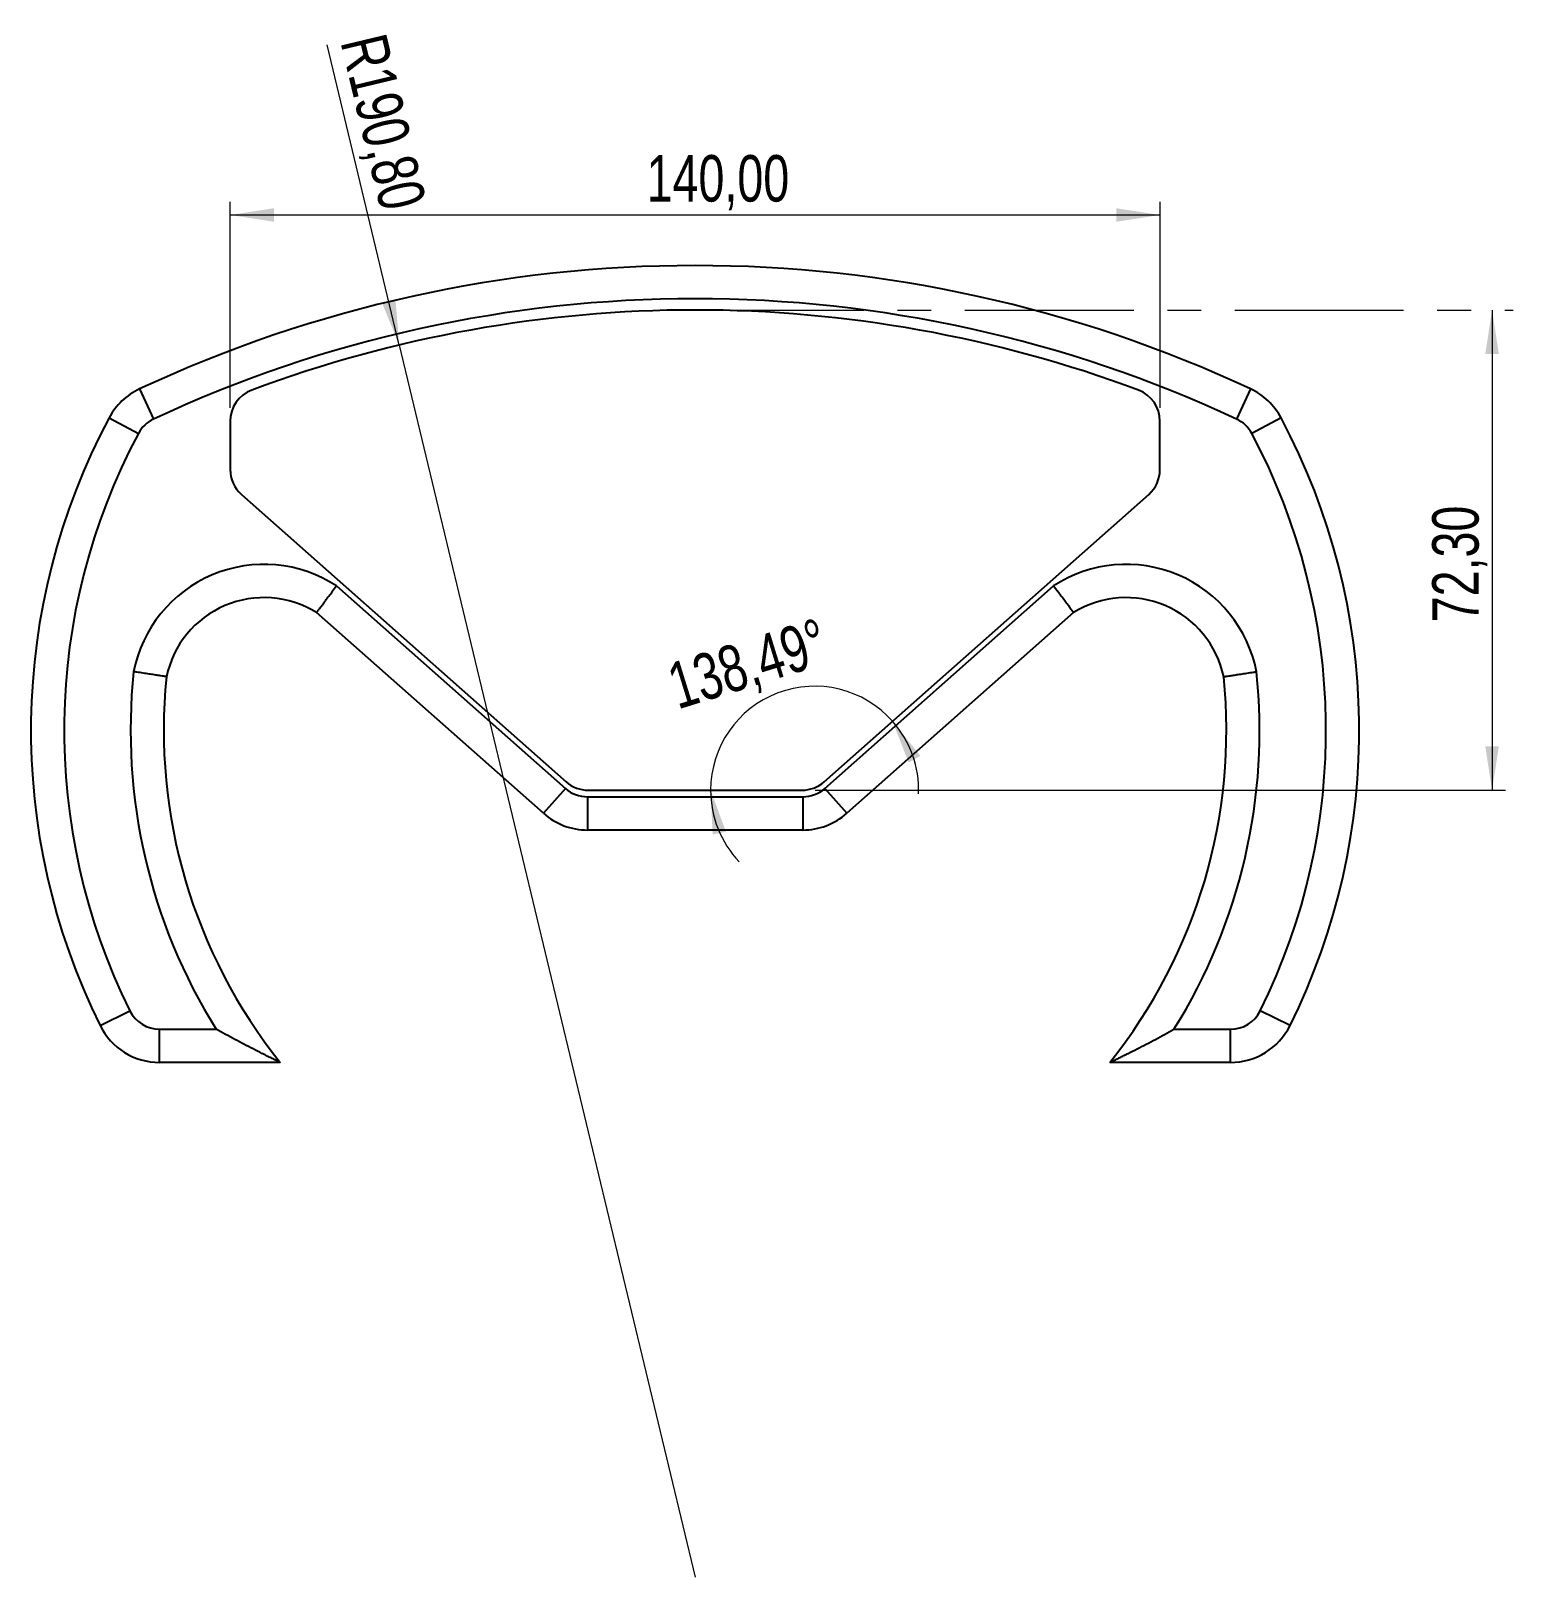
# Model space of a CAD drawing. Header units: millimetres. Extents: x 55 to 167, y 102 to 218.
import ezdxf

# ---------------------------------------------------------------- set-up
doc = ezdxf.new("R2010")
doc.units = ezdxf.units.MM
doc.linetypes.add('CENTERX2', pattern=[20.32, 12.7, -2.54, 2.54, -2.54])
doc.styles.add('SLDTEXTSTYLE0', font='TXT', dxfattribs={"width": 0.75})
doc.dimstyles.new('SLDDIMSTYLE0', dxfattribs={"dimtxt": 3.5, "dimasz": 3.302, "dimexe": 0, "dimexo": 0.0625, "dimgap": 0.875, "dimtad": 1, "dimlfac": 2, "dimrnd": 1e-09, "dimzin": 12, "dimdsep": 46, "dimtxsty": 'SLDTEXTSTYLE0', "dimsah": 1, "dimcen": 0.09, "dimadec": 0, "dimazin": 3, "dimtfac": 1, "dimtofl": 0, "dimtmove": 0, "dimatfit": 3, "dimfxl": 1, "dimfrac": 2, "dimtolj": 1, "dimtzin": 12, "dimarcsym": 0})
doc.dimstyles.new('SLDDIMSTYLE1', dxfattribs={"dimtxt": 3.5, "dimasz": 3.302, "dimexe": 0, "dimexo": 0.0625, "dimgap": 0.875, "dimtad": 1, "dimlfac": 2, "dimrnd": 1e-09, "dimzin": 12, "dimdsep": 46, "dimtxsty": 'SLDTEXTSTYLE0', "dimsah": 1, "dimcen": 0, "dimadec": 0, "dimazin": 3, "dimtfac": 1, "dimtofl": 0, "dimtmove": 0, "dimatfit": 3, "dimfxl": 1, "dimfrac": 2, "dimtolj": 1, "dimtzin": 12, "dimarcsym": 0})
doc.dimstyles.new('SLDDIMSTYLE2', dxfattribs={"dimtxt": 3.5, "dimasz": 3.302, "dimexe": 0, "dimexo": 0.0625, "dimgap": 0.875, "dimtad": 1, "dimdec": 4, "dimlfac": 2, "dimzin": 12, "dimdsep": 46, "dimtxsty": 'SLDTEXTSTYLE0', "dimsah": 1, "dimcen": 0.09, "dimazin": 3, "dimtfac": 1, "dimtofl": 0, "dimtmove": 0, "dimatfit": 3, "dimfxl": 1, "dimfrac": 2, "dimtolj": 1, "dimtzin": 12, "dimarcsym": 0})

# ---------------------------------------------------------------- blocks, each defined once
blk = doc.blocks.new('_D')
at = {"color": 7, "linetype": 'Continuous', "lineweight": 18}
for p, q in [((165.18, 197.04), (165.18, 160.89)), ((114.23, 160.89), (166.18, 160.89))]:
    blk.add_line(p, q, dxfattribs=at)
for points in [[(165.18, 197.04), (164.67, 193.74), (165.69, 193.74)], [(165.18, 160.89), (165.69, 164.19), (164.67, 164.19)]]:
    blk.add_solid(points, dxfattribs=at)
at = {"color": 7, "linetype": 'Continuous', "lineweight": 18, "insert": (160.67, 173.53), "char_height": 3.5, "attachment_point": 1, "rotation": 90, "style": 'SLDTEXTSTYLE0'}
blk.add_mtext('72,30', dxfattribs=at)
blk = doc.blocks.new('_D_1')
at = {"color": 7, "linetype": 'Continuous', "lineweight": 18}
for p, q in [((70.18, 189.67), (70.18, 205.2)), ((140.18, 189.67), (140.18, 205.2)), ((70.18, 204.2), (140.18, 204.2))]:
    blk.add_line(p, q, dxfattribs=at)
for points in [[(70.18, 204.2), (73.48, 203.69), (73.48, 204.71)], [(140.18, 204.2), (136.88, 204.71), (136.88, 203.69)]]:
    blk.add_solid(points, dxfattribs=at)
at = {"color": 7, "linetype": 'Continuous', "lineweight": 18, "insert": (101.53, 208.71), "char_height": 3.5, "attachment_point": 1, "style": 'SLDTEXTSTYLE0'}
blk.add_mtext('140,00', dxfattribs=at)
blk = doc.blocks.new('_D_2')
at = {"color": 7, "linetype": 'Continuous', "lineweight": 18}
for q in [(77.48, 217.01), (105.18, 101.64)]:
    blk.add_line((82.91, 194.41), q, dxfattribs=at)
blk.add_solid([(82.91, 194.41), (82.63, 197.74), (81.64, 197.5)], dxfattribs=at)
at = {"color": 7, "linetype": 'Continuous', "lineweight": 18, "insert": (81.87, 218.06), "char_height": 3.5, "attachment_point": 1, "rotation": 283.4986, "style": 'SLDTEXTSTYLE0'}
blk.add_mtext('R190,80', dxfattribs=at)
blk = doc.blocks.new('_D_3')
at = {"color": 7, "linetype": 'Continuous', "lineweight": 18}
for start, end in [(41.5088, 180), (358.0729, 41.5088), (180, 223.4359)]:
    blk.add_arc((114.18, 160.89), 7.83, start, end, dxfattribs=at)
for points in [[(120.04, 166.08), (121.26, 162.97), (122.14, 163.48)], [(106.35, 160.89), (106.5, 157.56), (107.5, 157.76)]]:
    blk.add_solid(points, dxfattribs=at)
at = {"color": 7, "linetype": 'Continuous', "lineweight": 18, "insert": (102.83, 170.3), "char_height": 3.5, "attachment_point": 1, "rotation": 17.249, "style": 'SLDTEXTSTYLE0'}
blk.add_mtext('138,49°', dxfattribs=at)

msp = doc.modelspace()

# ---------------------------------------------------------------- linework, layer by layer
at = {"color": 7, "linetype": 'CENTERX2', "lineweight": 18}
msp.add_line((105.177991, 197.044953), (166.760589, 197.044953), dxfattribs=at)
at = {"color": 7, "linetype": 'Continuous', "lineweight": 25}
for p, q in [((63.354461, 191.098726), (64.413285, 188.83402)), ((147.00152, 191.098726), (145.942696, 188.83402)), ((61.060344, 188.922255), (63.266226, 187.745785)), ((70.177991, 188.674746), (70.177991, 185.028719)), ((140.177991, 185.028719), (140.177991, 188.674746)), ((149.295638, 188.922255), (147.089755, 187.745785)), ((71.021155, 183.156583), (95.468538, 161.520707)), ((114.887443, 161.520707), (139.334827, 183.156583)), ((78.189431, 176.26611), (95.415922, 161.020707)), ((114.940059, 161.020707), (132.166551, 176.26611)), ((93.759086, 159.148571), (76.679438, 174.264018)), ((133.676544, 174.264018), (116.596896, 159.148571)), ((95.415922, 161.020707), (93.759086, 159.148571)), ((97.125374, 160.892844), (113.230607, 160.892844)), ((114.940059, 161.020707), (116.596896, 159.148571)), ((97.072758, 160.392844), (113.283223, 160.392844)), ((97.072758, 160.392844), (97.072758, 157.892844)), ((113.283223, 160.392844), (113.283223, 157.892844)), ((113.283223, 157.892844), (97.072758, 157.892844)), ((60.38767, 143.170621), (62.627186, 144.281733)), ((149.968311, 143.170621), (147.728795, 144.281733)), ((64.866702, 140.392844), (64.866702, 142.892844)), ((64.866702, 142.892844), (69.122478, 142.892844)), ((141.233503, 142.892844), (145.489279, 142.892844)), ((145.489279, 140.392844), (145.489279, 142.892844)), ((73.953001, 140.392844), (64.866702, 140.392844)), ((145.489279, 140.392844), (136.402981, 140.392844))]:
    msp.add_line(p, q, dxfattribs=at)
for centre, radius, start, end in [((105.177991, 101.642844), 98.75, 64.94238458, 115.05761542), ((105.177991, 101.642844), 96.25, 64.94238458, 115.05761542), ((105.177991, 101.642844), 95.40211, 69.52304626, 110.47695374), ((65.472108, 186.569314), 5, 115.05761542, 151.92751306), ((72.677991, 188.674746), 2.5, 110.47695374, 180), ((137.677991, 188.674746), 2.5, 0, 69.52304626), ((144.883873, 186.569314), 5, 28.07248694, 64.94238458), ((105.177991, 165.392844), 50, 151.92751306, 206.38779996), ((65.472108, 186.569314), 2.5, 115.05761542, 151.92751306), ((144.883873, 186.569314), 2.5, 28.07248694, 64.94238458), ((105.177991, 165.392844), 50, 333.61220004, 28.07248694), ((105.177991, 165.392844), 47.5, 151.92751306, 206.38779996), ((105.177991, 165.392844), 47.5, 333.61220004, 28.07248694), ((72.677991, 185.028719), 2.5, 180, 228.4912494), ((137.677991, 185.028719), 2.5, 311.5087506, 0), ((72.722401, 167.892844), 10, 56.85888753, 168.93026564), ((137.63358, 167.892844), 10, 11.06973436, 123.14111247), ((72.722401, 167.892844), 7.5, 58.15623628, 168.1277511), ((137.63358, 167.892844), 7.5, 11.8722489, 121.84376372), ((105.177991, 165.392844), 42.5, 174.03039604, 211.96571875), ((105.177991, 165.392844), 40, 174.19895649, 218.68218745), ((105.177991, 165.392844), 40, 321.31781255, 5.80104351), ((105.177991, 165.392844), 42.5, 328.03428125, 5.96960396), ((97.072758, 162.892844), 2.5, 228.4912494, 270), ((97.125374, 163.392844), 2.5, 228.4912494, 270), ((113.230607, 163.392844), 2.5, 270, 311.5087506), ((113.283223, 162.892844), 2.5, 270, 311.5087506), ((97.072758, 162.892844), 5, 228.4912494, 270), ((113.283223, 162.892844), 5, 270, 311.5087506), ((64.866702, 145.392844), 2.5, 206.38779996, 270), ((145.489279, 145.392844), 2.5, 270, 333.61220004), ((64.866702, 145.392844), 5, 206.38779996, 270), ((145.489279, 145.392844), 5, 270, 333.61220004)]:
    msp.add_arc(centre, radius, start, end, dxfattribs=at)
for points, knots in [([(76.679438, 174.264018), (76.679438, 174.264018), (76.689169, 174.277089), (76.717774, 174.315478), (76.729662, 174.331428), (76.758255, 174.369773), (76.775037, 174.392271), (76.831583, 174.468033), (76.877735, 174.529816), (76.986862, 174.675653), (77.050385, 174.760433), (77.189249, 174.945404), (77.265083, 175.046255), (77.429933, 175.265024), (77.517674, 175.381246), (77.699405, 175.621462), (77.794599, 175.74705), (77.941317, 175.940214), (77.990536, 176.004951), (78.089597, 176.135117), (78.140025, 176.20131), (78.189431, 176.26611)], [0, 0, 0, 0, 0.125, 0.125, 0.1875, 0.1875, 0.25, 0.25, 0.375, 0.375, 0.5, 0.5, 0.625, 0.625, 0.75, 0.75, 0.875, 0.875, 0.9375, 0.9375, 1, 1, 1, 1]), ([(133.676544, 174.264018), (133.676544, 174.264018), (133.666812, 174.277089), (133.638207, 174.315478), (133.626319, 174.331428), (133.597726, 174.369773), (133.580945, 174.392271), (133.524398, 174.468033), (133.478246, 174.529816), (133.369119, 174.675653), (133.305597, 174.760433), (133.166732, 174.945404), (133.090898, 175.046255), (132.926048, 175.265024), (132.838307, 175.381246), (132.656576, 175.621462), (132.561382, 175.74705), (132.414665, 175.940214), (132.365445, 176.004951), (132.266384, 176.135117), (132.215956, 176.20131), (132.166551, 176.26611)], [0, 0, 0, 0, 0.125, 0.125, 0.1875, 0.1875, 0.25, 0.25, 0.375, 0.375, 0.5, 0.5, 0.625, 0.625, 0.75, 0.75, 0.875, 0.875, 0.9375, 0.9375, 1, 1, 1, 1]), ([(65.382836, 169.43582), (65.382836, 169.43582), (65.366799, 169.438315), (65.319675, 169.445634), (65.300093, 169.448675), (65.253007, 169.45598), (65.225371, 169.460265), (65.132266, 169.474689), (65.056303, 169.486441), (64.876847, 169.514128), (64.772415, 169.530207), (64.544316, 169.565216), (64.419859, 169.584269), (64.14963, 169.625501), (64.005792, 169.647383), (63.708375, 169.692481), (63.552822, 169.715997), (63.313151, 169.752114), (63.232793, 169.764205), (63.071151, 169.788491), (62.988972, 169.800817), (62.908459, 169.81288)], [0, 0, 0, 0, 0.125, 0.125, 0.1875, 0.1875, 0.25, 0.25, 0.375, 0.375, 0.5, 0.5, 0.625, 0.625, 0.75, 0.75, 0.875, 0.875, 0.9375, 0.9375, 1, 1, 1, 1]), ([(144.973145, 169.43582), (144.973145, 169.43582), (144.989182, 169.438315), (145.036307, 169.445634), (145.055888, 169.448675), (145.102974, 169.45598), (145.13061, 169.460265), (145.223715, 169.474689), (145.299678, 169.486441), (145.479134, 169.514128), (145.583566, 169.530207), (145.811665, 169.565216), (145.936122, 169.584269), (146.206351, 169.625501), (146.350189, 169.647383), (146.647606, 169.692481), (146.80316, 169.715997), (147.04283, 169.752114), (147.123188, 169.764205), (147.28483, 169.788491), (147.367009, 169.800817), (147.447522, 169.81288)], [0, 0, 0, 0, 0.125, 0.125, 0.1875, 0.1875, 0.25, 0.25, 0.375, 0.375, 0.5, 0.5, 0.625, 0.625, 0.75, 0.75, 0.875, 0.875, 0.9375, 0.9375, 1, 1, 1, 1]), ([(73.953001, 140.392844), (73.953001, 140.392844), (73.92976, 140.403998), (73.844232, 140.445171), (73.784468, 140.473984), (73.641736, 140.543076), (73.55925, 140.583129), (73.383716, 140.668753), (73.289848, 140.714721), (73.093169, 140.811506), (72.990678, 140.862169), (72.782542, 140.965569), (72.676379, 141.01856), (72.352956, 141.180816), (72.130835, 141.293329), (71.677214, 141.525541), (71.447105, 141.644533), (70.986664, 141.885104), (70.755481, 142.007115), (70.059567, 142.378139), (69.593319, 142.631692), (69.122478, 142.892844)], [0, 0, 0, 0, 0.0625, 0.0625, 0.125, 0.125, 0.1875, 0.1875, 0.25, 0.25, 0.3125, 0.3125, 0.375, 0.375, 0.5, 0.5, 0.625, 0.625, 0.75, 0.75, 1, 1, 1, 1]), ([(136.402981, 140.392844), (136.402981, 140.392844), (136.426221, 140.403998), (136.511749, 140.445171), (136.571514, 140.473984), (136.714245, 140.543076), (136.796731, 140.583129), (136.972265, 140.668753), (137.066134, 140.714721), (137.262812, 140.811506), (137.365303, 140.862169), (137.573439, 140.965569), (137.679602, 141.01856), (138.003025, 141.180816), (138.225146, 141.293329), (138.678767, 141.525541), (138.908876, 141.644533), (139.369317, 141.885104), (139.6005, 142.007115), (140.296414, 142.378139), (140.762662, 142.631692), (141.233503, 142.892844)], [0, 0, 0, 0, 0.0625, 0.0625, 0.125, 0.125, 0.1875, 0.1875, 0.25, 0.25, 0.3125, 0.3125, 0.375, 0.375, 0.5, 0.5, 0.625, 0.625, 0.75, 0.75, 1, 1, 1, 1])]:
    msp.add_open_spline(points, degree=3, knots=knots, dxfattribs=at)

# ---------------------------------------------------------------- dimensions: what is measured, and where the dimension line sits
at = {"color": 7, "linetype": 'Continuous', "lineweight": 18}
dim = msp.add_radius_dim(center=(105.177991, 101.642844), mpoint=(82.909027, 194.409518), dimstyle='SLDDIMSTYLE1', dxfattribs=at)
dim.commit()
dim.dimension.update_dxf_attribs({"geometry": '_D_2', "text_midpoint": (79.467255, 208.747091), "dimtype": 164})
dim = msp.add_linear_dim(base=(140.177991, 204.199397), p1=(70.177991, 188.674746), p2=(140.177991, 188.674746), dimstyle='SLDDIMSTYLE0', dxfattribs=at)
dim.commit()
dim.dimension.update_dxf_attribs({"geometry": '_D_1', "text_midpoint": (108.638973, 204.199397), "dimtype": 160})
dim = msp.add_linear_dim(base=(165.177991, 160.892844), p1=(166.760589, 197.044953), p2=(113.230607, 160.892844), angle=90, dimstyle='SLDDIMSTYLE0', dxfattribs=at)
dim.commit()
dim.dimension.update_dxf_attribs({"geometry": '_D', "text_midpoint": (165.177991, 179.353515), "dimtype": 160})
dim = msp.add_angular_dim_2l(base=(111.402652, 168.216536), line1=((113.230607, 160.892844), (97.125374, 160.892844)), line2=((139.334827, 183.156583), (114.887443, 161.520707)), dimstyle='SLDDIMSTYLE2', dxfattribs=at)
dim.commit()
dim.dimension.update_dxf_attribs({"geometry": '_D_3', "text_midpoint": (111.855627, 168.372523), "dimtype": 162})

doc.saveas('drawing.dxf')
